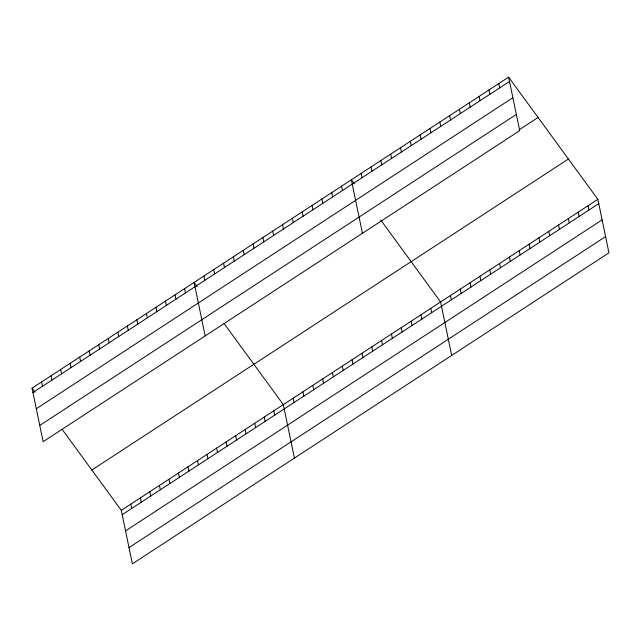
<?xml version="1.0" encoding="UTF-8"?>
<svg xmlns="http://www.w3.org/2000/svg" width="641" height="641" viewBox="0 0 641 641"><rect width="100%" height="100%" fill="white"/><g stroke="black" fill="none" stroke-linecap="round" stroke-linejoin="round"><path stroke-width="0.96" d="M508.625 77.16L519.707 130.652L43.131 441.673L32.05 388.182L508.625 77.16L597.869 199.327L608.95 252.818L132.375 563.84L121.293 510.348L62.049 429.246M32.947 392.5L509.523 81.479M36.305 408.734L512.88 97.704M39.766 425.448L516.35 114.427M519.242 129.77L538.079 117.471M91.839 470.029L568.423 159.008M121.293 510.348L597.869 199.327M122.191 514.667L598.766 203.646M125.548 530.9L602.123 219.871M129.009 547.614L605.593 236.593M354.305 183.823L351.356 179.792L362.437 233.292M380.81 220.111L440.599 301.959L451.681 355.459M197.035 286.463L194.087 282.433L205.168 335.932M224.086 323.505L283.33 404.599L294.411 458.099M32.05 388.182L34.999 392.212M588.045 205.737L588.935 210.064M578.214 212.155L579.111 216.474M568.383 218.565L569.28 222.892M558.551 224.983L559.449 229.31M548.728 231.401L549.617 235.72M538.897 237.811L539.786 242.138M498.802 83.57L499.692 87.897M529.065 244.229L529.963 248.548M488.971 89.988L489.868 94.307M519.234 250.639L520.131 254.966M479.139 96.398L480.037 100.725M509.403 257.057L510.3 261.384M469.308 102.816L470.206 107.143M499.579 263.475L500.469 267.794M459.485 109.234L460.374 113.553M489.748 269.885L490.645 274.212M449.653 115.644L450.551 119.971M479.917 276.303L480.814 280.622M439.822 122.062L440.72 126.381M470.085 282.713L470.983 287.04M429.991 128.472L430.888 132.799M460.262 289.131L461.151 293.458M420.159 134.89L421.057 139.217M450.431 295.549L451.328 299.868M410.336 141.308L411.226 145.627M400.505 147.718L401.402 152.045M430.768 308.377L431.665 312.696M390.673 154.136L391.571 158.455M420.945 314.787L421.834 319.114M380.842 160.546L381.74 164.873M411.113 321.205L412.011 325.532M371.019 166.964L371.908 171.291M401.282 327.623L402.179 331.942M361.187 173.382L362.085 177.701M391.451 334.033L392.348 338.36M381.627 340.451L382.517 344.77M341.525 186.21L342.422 190.529M371.796 346.861L372.693 351.188M331.701 192.621L332.591 196.947M361.965 353.279L362.862 357.606M321.87 199.039L322.768 203.365M352.133 359.697L353.031 364.016M312.039 205.457L312.936 209.775M342.31 366.107L343.199 370.434M302.207 211.867L303.105 216.193M332.479 372.525L333.368 376.844M292.384 218.285L293.274 222.603M322.647 378.935L323.545 383.262M282.553 224.695L283.45 229.021M312.816 385.353L313.713 389.68M272.721 231.113L273.619 235.439M302.985 391.771L303.882 396.09M262.89 237.531L263.788 241.849M293.161 398.181L294.051 402.508M253.067 243.941L253.956 248.267M243.235 250.359L244.133 254.677M273.795 410.817L274.693 415.144M233.404 256.769L234.302 261.095M264.268 417.043L265.166 421.361M223.573 263.187L224.47 267.513M254.733 423.26L255.631 427.579M213.741 269.605L214.639 273.923M245.207 429.478L246.096 433.805M203.918 276.015L204.808 280.341M235.672 435.704L236.569 440.022M226.137 441.921L227.034 446.24M184.552 288.65L185.449 292.977M216.61 448.139L217.507 452.466M175.025 294.876L175.922 299.195M207.075 454.365L207.972 458.684M165.49 301.094L166.388 305.412M197.548 460.583L198.438 464.909M155.963 307.311L156.853 311.638M188.013 466.8L188.911 471.127M146.428 313.537L147.326 317.856M178.478 473.026L179.376 477.345M136.894 319.755L137.791 324.074M168.952 479.244L169.849 483.57M127.367 325.973L128.264 330.299M159.417 485.461L160.314 489.788M117.832 332.198L118.729 336.517M149.89 491.687L150.779 496.006M108.305 338.416L109.194 342.743M140.355 497.905L141.252 502.232M98.77 344.634L99.667 348.96M130.828 504.122L131.717 508.449M89.243 350.859L90.133 355.178M79.708 357.077L80.606 361.404M70.173 363.295L71.071 367.622M60.647 369.52L61.544 373.839M51.112 375.738L52.009 380.065M41.585 381.956L42.474 386.283"/></g></svg>
